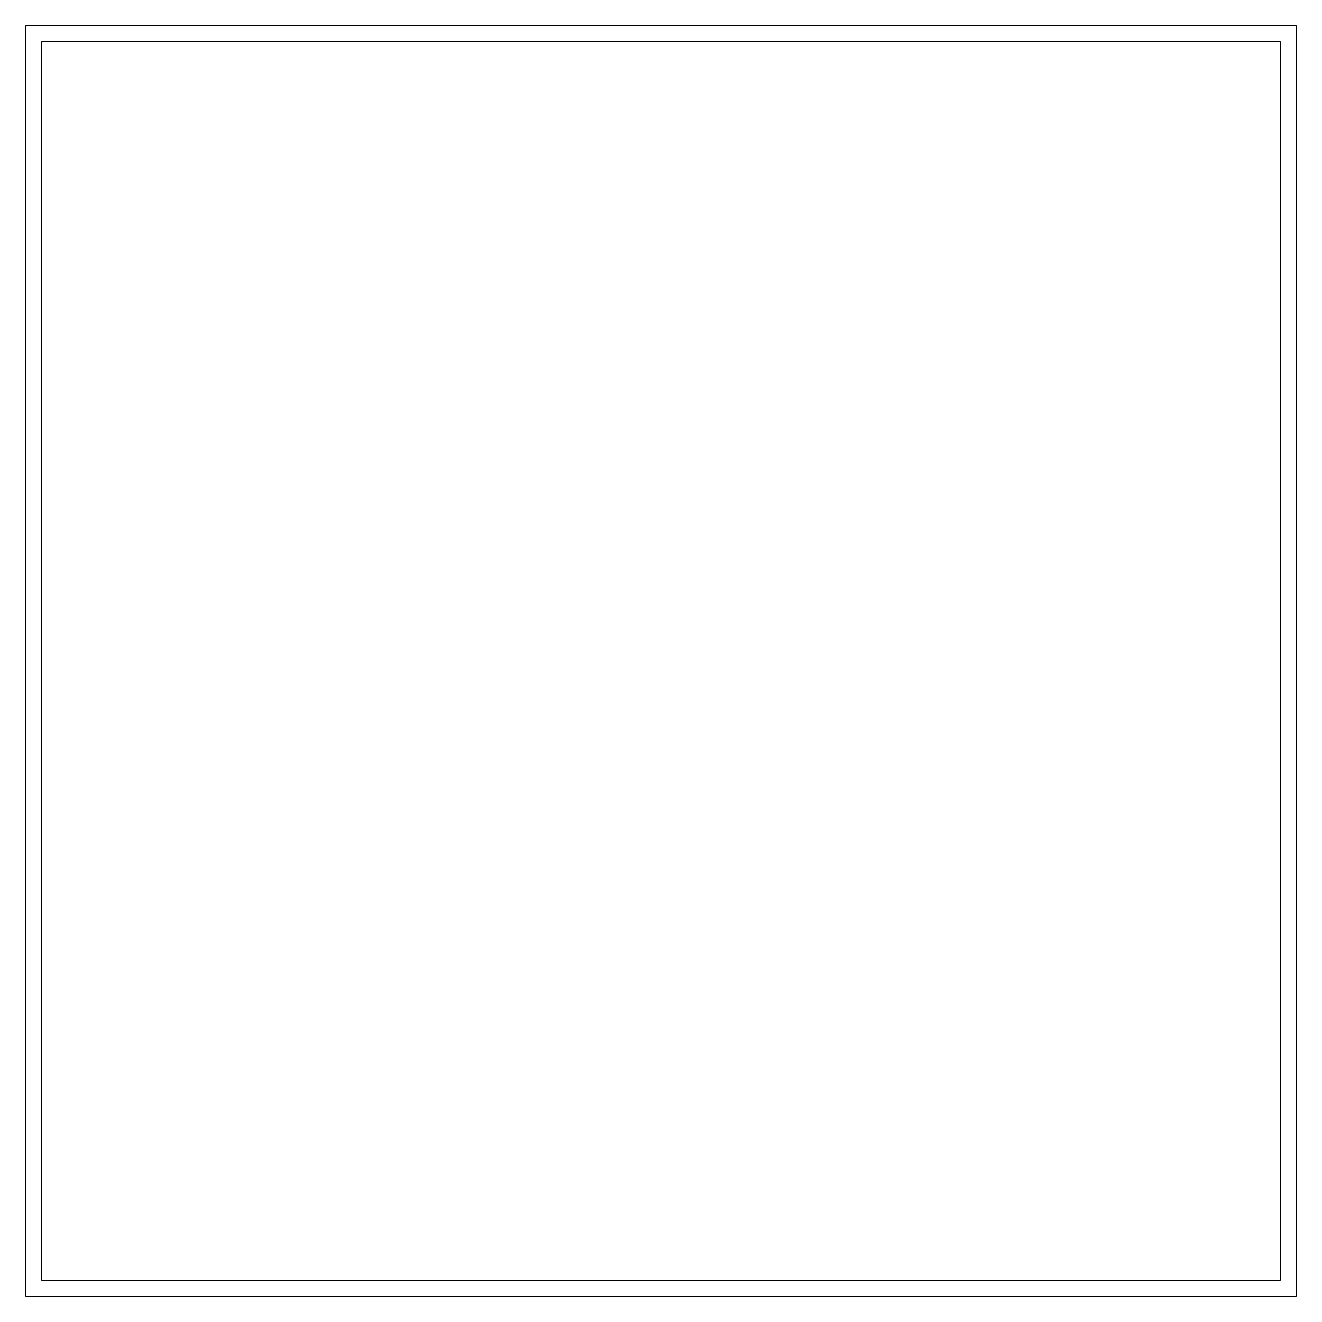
# Model space of a CAD drawing. Header units: millimetres. Extents: x -5 to 389, y -5 to 389.
import ezdxf

# ---------------------------------------------------------------- set-up
doc = ezdxf.new("R2010")
doc.units = ezdxf.units.MM
doc.layers.get('0').update_dxf_attribs({"lineweight": 0, "true_color": 0xf6921e})

msp = doc.modelspace()

# ---------------------------------------------------------------- linework, layer by layer
at = {"color": 30, "lineweight": 0, "true_color": 0xf6921e}
for points in [[(-5, -5), (389, -5), (389, 389), (-5, 389)], [(0, 0), (384, 0), (384, 384), (0, 384)]]:
    msp.add_lwpolyline(points, close=True, dxfattribs=at)

doc.saveas('drawing.dxf')
